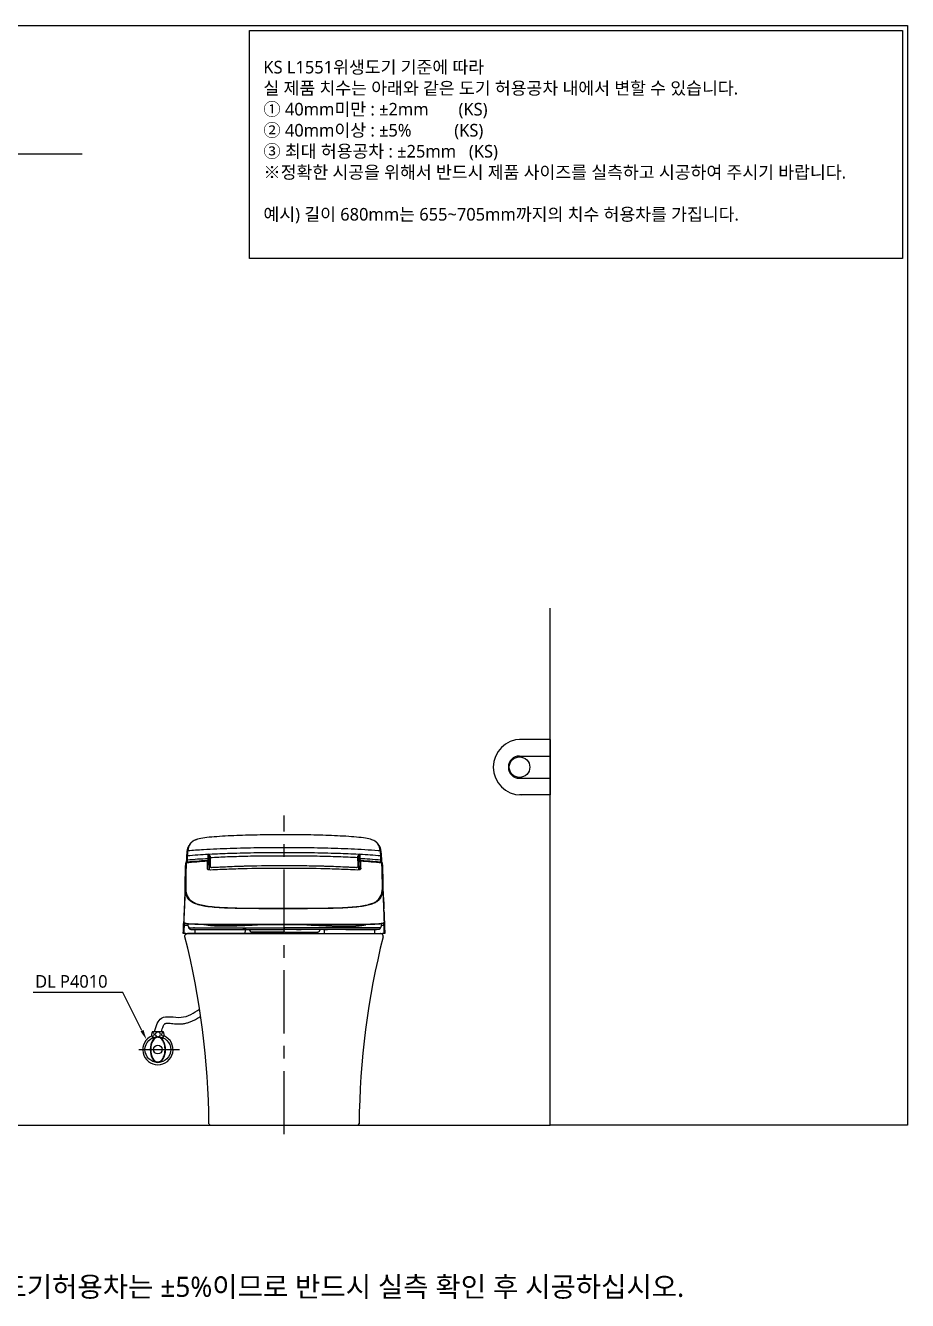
# Model space of a CAD drawing. Extents: x 2340 to 8415, y -46 to 2482.
# Drawn here: x 6667 to 8415, y -46 to 2482 of the extents above; entities that cross this region are included whole.
import ezdxf
from ezdxf.lldxf.tags import DXFTag

# ---------------------------------------------------------------- set-up
doc = ezdxf.new("R2010")
doc.units = 0
doc.header["$LTSCALE"] = 20
doc.header["$MEASUREMENT"] = 0
doc.linetypes.add('CENTER', pattern=[2, 1.25, -0.25, 0.25, -0.25])
doc.layers.get('0').update_dxf_attribs({"linetype": 'CONTINUOUS'})
for name, color, linetype in [('1', 7, 'CONTINUOUS'), ('2', 2, 'CONTINUOUS'), ('3', 3, 'CONTINUOUS'), ('4', 4, 'CONTINUOUS'), ('6', 6, 'CONTINUOUS'), ('66', 7, 'CONTINUOUS')]:
    doc.layers.add(name, color=color, linetype=linetype)
doc.styles.add('GHS', font='romans', dxfattribs={"bigfont": 'ghs'})
doc.styles.add('ROMANS', font='NanumGothic.ttf', dxfattribs={"height": 10.144927})
tags = doc.linetypes.add('DASHED', pattern=[0.75, 0.5, -0.25]).pattern_tags.tags
tags[6:7] = [DXFTag(74, 4), DXFTag(75, 0), DXFTag(340, '0'), DXFTag(46, 1.0), DXFTag(50, 0.0), DXFTag(44, 0.0), DXFTag(45, 0.0)]
tags[4:5] = [DXFTag(74, 4), DXFTag(75, 0), DXFTag(340, '0'), DXFTag(46, 1.0), DXFTag(50, 0.0), DXFTag(44, 0.0), DXFTag(45, 0.0)]

msp = doc.modelspace()

# ---------------------------------------------------------------- linework, layer by layer
at = {"color": 1, "linetype": 'CENTER', "ltscale": 5}
msp.add_line((7179.4, 283.5), (7179.4, 915.7), dxfattribs=at)
at = {"color": 7}
msp.add_line((7033.7, 301.2), (7325.1, 301.2), dxfattribs=at)
for centre, radius, start, end in [((5434.8, 287.9), 1595.9, 0.584, 14.0382), ((8923.9, 287.9), 1595.9, 165.9618, 179.416), ((7033.7, 304.2), 3, 180.584, 270), ((7325.1, 304.2), 3, 270, 359.416)]:
    msp.add_arc(centre, radius, start, end, dxfattribs=at)
msp.add_open_spline([(6983.1, 675), (6983, 675.4), (6982.9, 676.1), (6983, 677.2), (6983.4, 678.3), (6984, 679.3), (6984.9, 680.2), (6985.9, 680.8), (6986.9, 681.1), (6987.6, 681.2), (6988, 681.2)], degree=3, knots=[0, 0, 0, 0, 0.114974, 0.238051, 0.367333, 0.500001, 0.632668, 0.76195, 0.885027, 1, 1, 1, 1], dxfattribs=at)
at = {"color": 4}
msp.add_spline([(6923, 487.2), (6936.5, 513.7), (6975.3, 515.3), (7012, 531.7)], degree=3, dxfattribs=at)
msp.add_open_spline([(6936.6, 487.2), (6936.8, 488.1), (6937.1, 488.9), (6937.9, 491.6), (6938.5, 493.4), (6939.7, 496.6), (6940.3, 498), (6941.3, 500), (6941.8, 500.7), (6942.5, 501.8), (6942.8, 502.1), (6943.2, 502.5), (6943.3, 502.6), (6943.4, 502.7), (6943.4, 502.7), (6943.5, 502.7), (6943.5, 502.7), (6943.5, 502.8), (6943.5, 502.8), (6943.7, 502.8), (6943.8, 502.9), (6944.1, 503), (6944.5, 503.1), (6945.4, 503.3), (6946, 503.4), (6947.4, 503.5), (6948.2, 503.5), (6950.4, 503.5), (6952, 503.5), (6955.4, 503.2), (6957.2, 503.1), (6961.1, 502.7), (6963.2, 502.5), (6967.4, 502.2), (6969.7, 502.1), (6973.1, 502.2), (6974.2, 502.2), (6976, 502.3), (6976.7, 502.3), (6977.9, 502.5), (6978.6, 502.5), (6980.5, 502.8), (6981.7, 503), (6985.4, 503.7), (6987.7, 504.3), (6992.3, 505.8), (6994.5, 506.6), (7000, 509), (7003.1, 510.7), (7009, 514.1), (7011.6, 515.8), (7014.2, 517.5)], degree=3, knots=[3.329182, 3.329182, 3.329182, 3.329182, 5.759459, 5.759459, 11.498738, 11.498738, 17.238018, 17.238018, 21.455802, 21.455802, 25.673586, 25.673586, 27.997746, 27.997746, 29.325884, 29.325884, 30.372022, 30.372022, 31.418161, 31.418161, 33.510437, 33.510437, 37.034469, 37.034469, 40.5585, 40.5585, 44.082531, 44.082531, 49.404876, 49.404876, 54.727222, 54.727222, 60.049567, 60.049567, 65.371913, 65.371913, 67.916925, 67.916925, 69.3444, 69.3444, 70.771874, 70.771874, 73.626824, 73.626824, 79.336723, 79.336723, 85.046622, 85.046622, 94.268128, 94.268128, 102.859646, 102.859646, 102.859646, 102.859646], dxfattribs=at)
at = {"layer": '1', "color": 0, "linetype": 'Continuous'}
for p, q in [((7179.3, 857), (7179.3, 857)), ((7028.8, 818.4), (7029, 829.7)), ((7028.9, 825), (7028.9, 823.7)), ((7030.1, 816.9), (7030.2, 807.8)), ((7330, 815.9), (7329.2, 815.9)), ((7329.2, 815.9), (7329.2, 807.9)), ((7329.8, 829.7), (7330, 815.9)), ((7002.7, 688), (7002.7, 683.4)), ((7102.5, 683.3), (7102.8, 686.4)), ((7102.8, 686.4), (7102.8, 688)), ((7258.8, 688), (7258.8, 686.4)), ((7258.8, 686.4), (7259.1, 683.3)), ((7359, 683.4), (7359, 688)), ((6984.7, 681.2), (7179.4, 681.2))]:
    msp.add_line(p, q, dxfattribs=at)
for centre, start, end in [((7004.7, 683.4), 180, 270), ((7100.6, 683.4), 270, 355), ((7261.1, 683.4), 185, 270), ((7357, 683.4), 270, 0)]:
    msp.add_arc(centre, 2, start, end, dxfattribs=at)
for centre, major_axis, ratio, start_param, end_param in [((6987.7, 835.1), (0.996, -0.085), 0.906954, 1.720585, 3.218825), ((7371, 835.1), (-0.996, -0.085), 0.906975, 3.064339, 4.563118), ((6985.6, 820.1), (0.999, -0.034), 0.896158, 1.691812, 3.142718), ((6987.5, 826.9), (1, -0.014), 0.008726, 1.570915, 3.170336), ((7027.9, 825), (-1, 0.017), 1, 3.141588, 4.82324), ((7028.6, 816.9), (1.5, 0.01), 0.99982, 6.280811, 7.85742), ((7029, 829.7), (3, -0.04), 0.008726, 4.712497, 6.283185), ((7329.8, 829.7), (-3, -0.04), 0.008726, 0, 1.570688), ((7330.9, 825), (-1, -0.017), 1, 4.59077, 6.283184), ((7330.9, 823.7), (1, 0.017), 0.905811, 1.496053, 3.141593), ((7371.3, 826.9), (-1, -0.014), 0.008726, 3.112853, 4.71227), ((7373.1, 820.1), (0.999, 0.034), 0.896158, 6.28206, 7.732966), ((6981.3, 697.1), (0.999, -0.039), 0.063377, 1.573245, 3.142595), ((7377.4, 697.1), (-0.999, -0.039), 0.063377, 3.140591, 4.70994)]:
    msp.add_ellipse(centre, major_axis=major_axis, ratio=ratio, start_param=start_param, end_param=end_param, dxfattribs=at)
for points, knots in [([(7008, 868.3), (7004.3, 867.2), (7001.4, 865.9), (6996.7, 862.9), (6994.9, 861.1), (6990.7, 855.4), (6989.4, 850.8), (6988.7, 845.2)], [0, 0, 0, 0, 0.25, 0.25, 0.5, 0.5, 1, 1, 1, 1]), ([(7006.9, 867.9), (7006.5, 867.8), (7004.9, 867.3), (7002.6, 866.4), (6999.9, 865.1), (6997.5, 863.6), (6995.4, 861.9), (6993.5, 859.9), (6992.2, 858.3), (6991.7, 857.2), (6991.6, 857)], [0, 0, 0, 0, 0.050617, 0.186187, 0.326082, 0.469861, 0.618907, 0.779893, 0.947737, 1, 1, 1, 1]), ([(7350.7, 868.2), (7346.8, 869.4), (7342.2, 870.3), (7331.2, 871.8), (7324.7, 872.4), (7311.2, 873.5), (7303.9, 874), (7288.9, 874.8), (7281.3, 875.2), (7265.8, 875.8), (7258, 876.1), (7242.4, 876.5), (7234.5, 876.7), (7211, 877.1), (7195.3, 877.2), (7163.9, 877.2), (7148.1, 877.1), (7116.6, 876.5), (7101, 876.1), (7077.9, 875.2), (7070.3, 874.9), (7055.3, 874), (7047.9, 873.5), (7034.2, 872.4), (7027.7, 871.9), (7016.7, 870.3), (7012, 869.4), (7008, 868.3)], [0, 0, 0, 0, 0.0625, 0.0625, 0.125, 0.125, 0.1875, 0.1875, 0.25, 0.25, 0.3125, 0.3125, 0.375, 0.375, 0.5, 0.5, 0.625, 0.625, 0.75, 0.75, 0.8125, 0.8125, 0.875, 0.875, 0.9375, 0.9375, 1, 1, 1, 1]), ([(7370.1, 845.2), (7369.3, 850.7), (7368, 855.4), (7363.9, 861.2), (7362.1, 862.9), (7359.6, 864.5), (7359.4, 864.5), (7359.3, 864.6)], [0, 0, 0, 0, 0.653192, 0.653192, 0.979788, 0.979788, 1, 1, 1, 1]), ([(7366.8, 857.5), (7366.6, 857.9), (7365.9, 859), (7364.5, 860.7), (7362.4, 862.6), (7360.9, 863.9), (7359.9, 864.4), (7359.8, 864.4)], [0, 0, 0, 0, 0.134632, 0.423435, 0.69843, 0.989, 1, 1, 1, 1]), ([(6986.5, 827), (6986.5, 828.7), (6986.5, 830.4), (6986.6, 833.2), (6986.7, 834.4), (6986.7, 835.1)], [0, 0, 0, 0, 0.5, 0.5, 1, 1, 1, 1]), ([(6986.7, 835.1), (6986.9, 836.7), (6987, 838.3), (6987.4, 841.4), (6987.5, 842.9), (6987.7, 844.3)], [0, 0, 0, 0, 0.500212, 0.500212, 1, 1, 1, 1]), ([(6987.7, 836), (6987.6, 835.2), (6987.6, 833.9), (6987.5, 830.7), (6987.5, 828.9), (6987.5, 827)], [0, 0, 0, 0, 0.5, 0.5, 1, 1, 1, 1]), ([(6988.7, 845.2), (6988.7, 845.2), (6988.7, 845.2), (6988.5, 843.8), (6988.3, 842.3), (6988, 839.2), (6987.8, 837.6), (6987.7, 836)], [0, 0, 0, 0, 0.000003, 0.000003, 0.500044, 0.500044, 1, 1, 1, 1]), ([(7370.1, 845.2), (7368.6, 845.3), (7367.2, 845.5), (7356.9, 846.2), (7348, 846.8), (7321.4, 848.4), (7303.7, 849.2), (7268.2, 850.4), (7250.4, 850.9), (7214.9, 851.4), (7197.1, 851.5), (7161.6, 851.5), (7143.9, 851.4), (7108.3, 850.9), (7090.6, 850.4), (7055.1, 849.2), (7037.3, 848.4), (7009.3, 846.8), (6999, 846.1), (6988.7, 845.2)], [0, 0, 0, 0, 0.011429, 0.011429, 0.081225, 0.081225, 0.220815, 0.220815, 0.360405, 0.360405, 0.499996, 0.499996, 0.639586, 0.639586, 0.779177, 0.779177, 0.918767, 0.918767, 1, 1, 1, 1]), ([(7029, 829.7), (7029, 831.6), (7029.1, 833.5), (7029.2, 836.6), (7029.2, 837.9), (7029.3, 838.7)], [0, 0, 0, 0, 0.5, 0.5, 1, 1, 1, 1]), ([(7029.3, 838.7), (7030.2, 838.2), (7031.1, 837.6), (7032.5, 836.4), (7033, 835.7), (7033, 835)], [0, 0, 0, 0, 0.5, 0.5, 1, 1, 1, 1]), ([(7032, 834.1), (7032, 835), (7031.6, 835.9), (7030.6, 837.4), (7029.9, 838.2), (7029.3, 838.7)], [0, 0, 0, 0, 0.5, 0.5, 1, 1, 1, 1]), ([(7032.1, 838.9), (7045.6, 839.6), (7059.1, 840.2), (7090.4, 841.2), (7108.2, 841.6), (7143.8, 842.2), (7161.6, 842.3), (7197.2, 842.3), (7215, 842.2), (7250.5, 841.6), (7268.3, 841.2), (7299.6, 840.2), (7313.1, 839.6), (7326.7, 838.9)], [0, 0, 0, 0, 0.137733, 0.137733, 0.318866, 0.318866, 0.5, 0.5, 0.681133, 0.681133, 0.862266, 0.862266, 1, 1, 1, 1]), ([(7325.8, 831.5), (7319.4, 831.9), (7306.3, 832.6), (7286.4, 833.3), (7266, 834), (7245, 834.5), (7223.6, 834.8), (7201.8, 835), (7174.1, 835.1), (7141.2, 835), (7103.8, 834.3), (7067.8, 833.3), (7044.4, 832.1), (7032.9, 831.5)], [0, 0, 0, 0, 0.066191, 0.133976, 0.203874, 0.275483, 0.348428, 0.423009, 0.499413, 0.631812, 0.760009, 0.882497, 1, 1, 1, 1]), ([(7033, 835), (7033, 834.7), (7033, 834.4), (7033, 833.7), (7033, 833.3), (7033, 832.4), (7033, 832), (7032.9, 831.5)], [0, 0, 0, 0, 0.251915, 0.251915, 0.625957, 0.625957, 1, 1, 1, 1]), ([(7325.8, 835), (7325.8, 835.7), (7326.3, 836.4), (7327.7, 837.6), (7328.6, 838.2), (7329.5, 838.7)], [0, 0, 0, 0, 0.5, 0.5, 1, 1, 1, 1]), ([(7325.8, 831.5), (7325.8, 831.8), (7325.8, 832.1), (7325.8, 833.3), (7325.8, 834.1), (7325.8, 835)], [0, 0, 0, 0, 0.251899, 0.251899, 1, 1, 1, 1]), ([(7329.5, 838.7), (7328.8, 838.1), (7328.2, 837.4), (7327.1, 835.9), (7326.7, 835), (7326.7, 834.1)], [0, 0, 0, 0, 0.5, 0.5, 1, 1, 1, 1]), ([(7329.5, 838.7), (7329.5, 837.9), (7329.6, 836.6), (7329.7, 833.5), (7329.7, 831.6), (7329.8, 829.7)], [0, 0, 0, 0, 0.5, 0.5, 1, 1, 1, 1]), ([(7371.1, 836), (7371, 837.6), (7370.8, 839.2), (7370.5, 842.3), (7370.3, 843.8), (7370.1, 845.2), (7370.1, 845.2), (7370.1, 845.2)], [0, 0, 0, 0, 0.499957, 0.499957, 0.999997, 0.999997, 1, 1, 1, 1]), ([(7371, 844.3), (7371.2, 842.9), (7371.4, 841.4), (7371.7, 838.3), (7371.9, 836.7), (7372, 835.1)], [0, 0, 0, 0, 0.499788, 0.499788, 1, 1, 1, 1]), ([(7371.3, 826.9), (7371.3, 828.8), (7371.3, 830.7), (7371.2, 833.9), (7371.2, 835.2), (7371.1, 836)], [0, 0, 0, 0, 0.5, 0.5, 1, 1, 1, 1]), ([(7372, 835.1), (7372.1, 834.4), (7372.1, 833.2), (7372.2, 830.4), (7372.3, 828.7), (7372.3, 826.9)], [0, 0, 0, 0, 0.5, 0.5, 1, 1, 1, 1]), ([(6986.3, 756.1), (6984.9, 759.8), (6984.1, 763.9), (6983.6, 772), (6983.6, 775.7), (6983.7, 783.5), (6983.7, 787.7), (6984, 800.7), (6984.3, 810.2), (6984.6, 820.2)], [0, 0, 0, 0, 0.255854, 0.255854, 0.44189, 0.44189, 0.627927, 0.627927, 1, 1, 1, 1]), ([(6985.5, 821), (6985.2, 811.1), (6984.9, 801.7), (6984.6, 788.6), (6984.5, 784.5), (6984.5, 776.6), (6984.4, 773), (6985, 762.7), (6986.5, 757.1), (6991.9, 748.7), (6995.3, 745.7), (6999.7, 743.4)], [0, 0, 0, 0, 0.261212, 0.261212, 0.391818, 0.391818, 0.522425, 0.522425, 0.783637, 0.783637, 1, 1, 1, 1]), ([(6985.5, 822.6), (6985.4, 822.5), (6985.2, 822.5), (6985, 822.3), (6984.8, 822.2), (6984.8, 822), (6984.7, 821.9), (6984.7, 821.8), (6984.7, 821.7), (6984.7, 821.7), (6984.7, 821.6), (6984.7, 821.6), (6984.7, 821.6), (6984.7, 821.5), (6984.7, 821.5)], [0, 0, 0, 0, 0.10738, 0.207075, 0.291167, 0.361566, 0.417774, 0.456068, 0.4766, 0.494945, 0.521947, 0.577356, 0.756923, 1, 1, 1, 1]), ([(7027.8, 826), (7022.4, 825.7), (7008.6, 824.7), (6994.5, 823.5), (6985.8, 822.7), (6985.5, 822.6)], [0, 0, 0, 0, 0.385248, 0.978914, 1, 1, 1, 1]), ([(7034, 807.3), (7032.2, 807.2), (7030.5, 807.4), (7028.1, 808.3), (7027.5, 809), (7027.5, 809.7)], [0, 0, 0, 0, 0.5, 0.5, 1, 1, 1, 1]), ([(7032.7, 814), (7032.7, 813.9), (7032.7, 813.8), (7032.9, 813.5), (7033.4, 813.2), (7034.1, 813), (7034.8, 812.8), (7035.4, 812.7), (7035.9, 812.6), (7036.2, 812.6), (7036.4, 812.6)], [0, 0, 0, 0, 0.092648, 0.192303, 0.3025, 0.586789, 0.698617, 0.817948, 0.923745, 1, 1, 1, 1]), ([(7324.8, 807.3), (7312.7, 807.9), (7300.6, 808.4), (7276.4, 809.2), (7264.3, 809.6), (7227.9, 810.3), (7203.6, 810.5), (7155.1, 810.5), (7130.9, 810.3), (7094.5, 809.6), (7082.4, 809.2), (7058.2, 808.4), (7046.1, 807.9), (7034, 807.3)], [0, 0, 0, 0, 0.125, 0.125, 0.25, 0.25, 0.5, 0.5, 0.75, 0.75, 0.875, 0.875, 1, 1, 1, 1]), ([(7036.4, 812.6), (7039.2, 812.7), (7045.2, 813), (7057.1, 813.6), (7072.1, 814.3), (7087, 814.9), (7098.9, 815.2), (7128.7, 816), (7167.8, 816.4), (7215.5, 816.1), (7242.3, 815.7), (7259.8, 815.2), (7271.7, 814.9), (7286.6, 814.3), (7301.7, 813.6), (7313.6, 813), (7319.5, 812.7), (7322.4, 812.6)], [0, 0, 0, 0, 0.029831, 0.062543, 0.125097, 0.187627, 0.218876, 0.250123, 0.499987, 0.628375, 0.749862, 0.781072, 0.812356, 0.874894, 0.937459, 0.970167, 1, 1, 1, 1]), ([(7322.4, 812.6), (7322.5, 812.6), (7322.9, 812.6), (7323.4, 812.7), (7323.9, 812.8), (7324.7, 813), (7325.4, 813.2), (7326, 813.6), (7326, 813.9), (7326, 814)], [0, 0, 0, 0, 0.075645, 0.181402, 0.299122, 0.412119, 0.695985, 0.857094, 1, 1, 1, 1]), ([(7331.2, 809.7), (7331.2, 809), (7330.6, 808.3), (7328.3, 807.4), (7326.6, 807.2), (7324.8, 807.3)], [0, 0, 0, 0, 0.5, 0.5, 1, 1, 1, 1]), ([(7371.3, 826.9), (7363.9, 827.5), (7356.5, 828.1), (7342.6, 829), (7336.2, 829.4), (7329.8, 829.7)], [0, 0, 0, 0, 0.535674, 0.535674, 1, 1, 1, 1]), ([(7373.2, 822.6), (7367.3, 823.2), (7353.4, 824.4), (7339.4, 825.5), (7331.2, 826), (7331, 826)], [0, 0, 0, 0, 0.422631, 0.982017, 1, 1, 1, 1]), ([(7372.3, 826.9), (7372.3, 826.3), (7372.3, 825.6), (7372.3, 824.2), (7372.3, 823.4), (7372.4, 822.7)], [0, 0, 0, 0, 0.46814, 0.46814, 1, 1, 1, 1]), ([(7374.1, 821.5), (7374.1, 821.5), (7374.1, 821.6), (7374.1, 821.6), (7374.1, 821.6), (7374.1, 821.7), (7374.1, 821.7), (7374.1, 821.8), (7374, 822), (7373.8, 822.3), (7373.6, 822.5), (7373.4, 822.5), (7373.3, 822.6)], [0, 0, 0, 0, 0.217421, 0.441288, 0.500545, 0.534316, 0.555505, 0.579757, 0.643617, 0.773985, 0.887358, 1, 1, 1, 1]), ([(6983.7, 785.3), (6983.7, 783.3), (6983.6, 779.6), (6983.4, 773.9), (6983.3, 768.8), (6983.1, 762.9), (6982.8, 755.9), (6982.5, 747.9), (6982.2, 739.8), (6981.8, 730.8), (6981.3, 720.8), (6981, 712.1), (6980.7, 707), (6980.7, 705.5)], [0, 0, 0, 0, 0.119074, 0.200684, 0.275859, 0.345698, 0.44284, 0.5341, 0.622518, 0.710308, 0.82851, 0.948889, 1, 1, 1, 1]), ([(6983.8, 794.5), (6983.6, 789.5), (6983.5, 784.6), (6983.2, 774.9), (6983, 770.2), (6982.7, 761.3), (6982.5, 757.1), (6982.3, 749.5), (6982.1, 746.1), (6982, 743.1)], [0, 0, 0, 0, 0.25, 0.25, 0.5, 0.5, 0.75, 0.75, 1, 1, 1, 1]), ([(6984.2, 807.9), (6984.2, 807.9), (6984.2, 807.9), (6984.2, 807.8), (6984.2, 807.8), (6984.2, 807.7), (6984.2, 807.6), (6984.2, 807.4), (6984.2, 807.3), (6984.2, 807.1), (6984.2, 806.9), (6984.2, 806.7), (6984.2, 806.6), (6984.2, 806.4), (6984.2, 806.3), (6984.2, 806.2), (6984.2, 806.1), (6984.1, 806), (6984.1, 806), (6984.1, 805.9), (6984.1, 805.9), (6984.1, 805.9)], [0, 0, 0, 0, 0.107366, 0.107366, 0.214731, 0.214731, 0.322124, 0.322124, 0.429574, 0.429574, 0.537075, 0.537075, 0.6446, 0.6446, 0.752109, 0.752109, 0.85957, 0.85957, 0.966973, 0.966973, 1, 1, 1, 1]), ([(7359.3, 743.5), (7361.7, 744.8), (7363.8, 746.2), (7369.2, 751.4), (7371.6, 755.9), (7373.6, 763.9), (7374, 766.8), (7374.3, 773.1), (7374.3, 776.6), (7374.2, 787.4), (7374, 795.5), (7373.8, 804)], [0, 0, 0, 0, 0.137218, 0.137218, 0.424812, 0.424812, 0.568609, 0.568609, 0.712406, 0.712406, 1, 1, 1, 1]), ([(7374.7, 803), (7374.9, 794.4), (7375.1, 786.3), (7375.1, 775.5), (7375.2, 772.1), (7374.8, 765.7), (7374.4, 762.8), (7373.4, 758.9), (7373, 757.6), (7372.5, 756.4)], [0, 0, 0, 0, 0.444863, 0.444863, 0.667294, 0.667294, 0.889726, 0.889726, 1, 1, 1, 1]), ([(7374.7, 803), (7374.7, 803.1), (7374.7, 803.2), (7374.6, 803.5), (7374.5, 803.6), (7374.3, 803.8), (7374.2, 803.9), (7374, 804), (7373.9, 804), (7373.8, 804)], [0, 0, 0, 0, 0.266094, 0.266094, 0.532998, 0.532998, 0.785782, 0.785782, 1, 1, 1, 1]), ([(7376.1, 763.1), (7376, 765.3), (7375.9, 767.5), (7375.5, 780.8), (7375.1, 791.9), (7374.7, 803)], [0, 0, 0, 0, 0.16372, 0.16372, 1, 1, 1, 1]), ([(6982, 743.1), (6981.9, 739.7), (6981.8, 736.5), (6981.6, 730.3), (6981.4, 727.3), (6981.1, 719.4), (6981, 715.5), (6980.8, 709.8), (6980.7, 707.8), (6980.7, 705.1), (6980.6, 704.3), (6981, 703.7)], [0, 0, 0, 0, 0.125455, 0.125455, 0.250911, 0.250911, 0.501822, 0.501822, 0.752733, 0.752733, 1, 1, 1, 1]), ([(7179.4, 730.5), (7168, 730.5), (7156.9, 730.5), (7140.5, 730.6), (7135.1, 730.6), (7124.4, 730.7), (7119.1, 730.7), (7103.9, 730.9), (7094.4, 731), (7081.2, 731.3), (7077, 731.4), (7069, 731.7), (7065.2, 731.8), (7054.1, 732.3), (7047.3, 732.7), (7035, 733.8), (7029.5, 734.4), (7022.2, 735.6), (7020, 736), (7015.8, 736.8), (7013.9, 737.3), (7008.3, 738.8), (7004.9, 739.8), (6996, 743.5), (6991.6, 746.9), (6987.8, 753), (6987, 754.5), (6986.3, 756.1)], [0, 0, 0, 0, 0.09412, 0.09412, 0.14118, 0.14118, 0.18824, 0.18824, 0.282361, 0.282361, 0.329421, 0.329421, 0.376481, 0.376481, 0.470601, 0.470601, 0.564721, 0.564721, 0.611781, 0.611781, 0.658841, 0.658841, 0.752962, 0.752962, 0.941202, 0.941202, 1, 1, 1, 1]), ([(6999.7, 743.4), (7000.7, 742.9), (7001.6, 742.4), (7005.6, 740.8), (7009, 739.7), (7014.6, 738.3), (7016.5, 737.8), (7020.6, 736.9), (7022.9, 736.5), (7030.1, 735.4), (7035.6, 734.8), (7047.8, 733.7), (7054.6, 733.3), (7065.6, 732.7), (7069.4, 732.6), (7077.4, 732.3), (7081.5, 732.2), (7094.7, 731.9), (7104.2, 731.8), (7119.3, 731.6), (7124.5, 731.6), (7135.2, 731.5), (7140.6, 731.5), (7156.9, 731.4), (7168, 731.4), (7179.4, 731.4)], [0, 0, 0, 0, 0.041157, 0.041157, 0.161013, 0.161013, 0.22094, 0.22094, 0.280868, 0.280868, 0.400723, 0.400723, 0.520579, 0.520579, 0.580506, 0.580506, 0.640434, 0.640434, 0.760289, 0.760289, 0.820217, 0.820217, 0.880145, 0.880145, 1, 1, 1, 1]), ([(7372.5, 756.4), (7371.1, 752.7), (7369, 749.5), (7364.4, 745.2), (7362.2, 743.7), (7357.2, 741.1), (7354.3, 740), (7348, 738.1), (7344.6, 737.2), (7336.8, 735.6), (7332.3, 734.9), (7322.3, 733.7), (7316.7, 733.2), (7304.4, 732.3), (7297.8, 732), (7287.1, 731.6), (7283.4, 731.5), (7275.7, 731.2), (7271.6, 731.2), (7258.9, 730.9), (7249.9, 730.8), (7235.5, 730.7), (7230.6, 730.7), (7220.6, 730.6), (7215.6, 730.6), (7200.3, 730.5), (7189.9, 730.5), (7179.4, 730.5)], [0, 0, 0, 0, 0.130755, 0.130755, 0.217679, 0.217679, 0.304604, 0.304604, 0.391528, 0.391528, 0.478453, 0.478453, 0.565377, 0.565377, 0.652302, 0.652302, 0.695764, 0.695764, 0.739226, 0.739226, 0.826151, 0.826151, 0.869613, 0.869613, 0.913075, 0.913075, 1, 1, 1, 1]), ([(7179.4, 731.4), (7189.9, 731.4), (7200.2, 731.4), (7215.5, 731.5), (7220.5, 731.5), (7230.5, 731.5), (7235.4, 731.6), (7249.7, 731.7), (7258.6, 731.8), (7271.3, 732.1), (7275.4, 732.2), (7283.1, 732.4), (7286.7, 732.5), (7297.4, 732.9), (7304, 733.2), (7316.2, 734.1), (7321.8, 734.6), (7331.7, 735.8), (7336.2, 736.5), (7343.9, 738.1), (7347.3, 739), (7353.6, 741), (7356.5, 742.1), (7359.1, 743.4), (7359.2, 743.5), (7359.3, 743.5)], [0, 0, 0, 0, 0.110549, 0.110549, 0.165824, 0.165824, 0.221098, 0.221098, 0.331647, 0.331647, 0.386922, 0.386922, 0.442197, 0.442197, 0.552746, 0.552746, 0.663295, 0.663295, 0.773844, 0.773844, 0.884393, 0.884393, 0.994942, 0.994942, 1, 1, 1, 1]), ([(7377.7, 717.2), (7377.6, 721.2), (7377.2, 730.3), (7376.8, 741.2), (7376.6, 748.2), (7376.5, 750.2)], [0, 0, 0, 0, 0.360507, 0.814913, 1, 1, 1, 1]), ([(7378, 704.1), (7378.2, 704.7), (7378.1, 705.4), (7378, 708), (7378, 709.8), (7377.8, 713.8), (7377.8, 715.3), (7377.7, 717.1)], [0, 0, 0, 0, 0.380789, 0.380789, 0.794286, 0.794286, 1, 1, 1, 1]), ([(7378.1, 706), (7378.1, 706), (7378.1, 706.1), (7378.1, 706.3), (7378.1, 707.1), (7378, 708.5), (7378, 709.8), (7377.9, 710.9), (7377.9, 711.1)], [0, 0, 0, 0, 0.058926, 0.262536, 0.473047, 0.694335, 0.93103, 1, 1, 1, 1]), ([(6979.7, 681.2), (6979.7, 681.9), (6979.8, 682.5), (6979.9, 685.8), (6980, 688.5), (6980.2, 693.2), (6980.3, 695.2), (6980.3, 697.2)], [0, 0, 0, 0, 0.124882, 0.124882, 0.624411, 0.624411, 1, 1, 1, 1]), ([(6980.3, 697.2), (6980.4, 699.4), (6980.5, 701.6), (6980.6, 704.2), (6980.6, 704.9), (6980.7, 705.5)], [0, 0, 0, 0, 0.710358, 0.710358, 1, 1, 1, 1]), ([(6981.3, 697.2), (6981.2, 693.5), (6981, 689.8), (6980.8, 684.4), (6980.8, 682.8), (6980.7, 681.2)], [0, 0, 0, 0, 0.697255, 0.697255, 1, 1, 1, 1]), ([(6981, 703.7), (6981.1, 703.1), (6981.2, 702.7), (6981.9, 702.2), (6982.6, 701.6), (6983.2, 701.4), (6983.7, 701.4)], [0, 0, 0, 0, 0.005811, 0.414191, 0.824616, 1, 1, 1, 1]), ([(6981, 703.7), (6981, 703.7), (6981, 703.7), (6981.7, 702.5), (6983.8, 701.9), (6990.7, 701), (6995.5, 700.7), (7004.8, 700.4), (7008.2, 700.3), (7015.7, 700.1), (7020, 700.1), (7029.9, 699.9), (7035.6, 699.9), (7048.1, 699.8), (7054.9, 699.8), (7069.7, 699.7), (7077.5, 699.7), (7095.1, 699.7), (7104.6, 699.7), (7124.6, 699.7), (7135.4, 699.7), (7157.1, 699.7), (7168.1, 699.7), (7179.4, 699.7)], [0, 0, 0, 0, 0.001209, 0.001209, 0.167674, 0.167674, 0.334139, 0.334139, 0.417372, 0.417372, 0.500604, 0.500604, 0.583837, 0.583837, 0.66707, 0.66707, 0.750302, 0.750302, 0.833535, 0.833535, 0.916767, 0.916767, 1, 1, 1, 1]), ([(7179.4, 698.6), (7168.1, 698.6), (7157.1, 698.6), (7135.4, 698.6), (7124.7, 698.6), (7104.7, 698.6), (7095.3, 698.6), (7077.7, 698.6), (7070, 698.7), (7055.3, 698.7), (7048.5, 698.7), (7036.1, 698.8), (7030.5, 698.9), (7020.6, 699), (7016.3, 699.1), (7008.9, 699.2), (7005.5, 699.3), (6996.2, 699.7), (6991.5, 700), (6986.2, 700.7), (6984.8, 701), (6983.7, 701.4)], [0, 0, 0, 0, 0.090047, 0.090047, 0.180093, 0.180093, 0.27014, 0.27014, 0.360186, 0.360186, 0.450233, 0.450233, 0.54028, 0.54028, 0.630326, 0.630326, 0.720373, 0.720373, 0.900466, 0.900466, 1, 1, 1, 1]), ([(6989.6, 695.8), (6989.5, 696.1), (6989.4, 696.5), (6989.2, 697.8), (6989.1, 698.9), (6989.1, 700.2)], [0, 0, 0, 0, 0.317262, 0.317262, 1, 1, 1, 1]), ([(6989.6, 695.8), (6989.7, 695.3), (6989.9, 694.8), (6990.3, 694), (6991, 693.3), (6991.5, 693), (6992.1, 692.8)], [0, 0, 0, 0, 0.065069, 0.451995, 0.824419, 1, 1, 1, 1]), ([(6991.6, 691.4), (6991.9, 690.9), (6992.2, 690.5), (6992.7, 690.2), (6993.6, 689.7), (6993.6, 689.7)], [0, 0, 0, 0, 0.170114, 0.906849, 1, 1, 1, 1]), ([(6992.1, 692.8), (6992.9, 692.4), (6994.1, 692.5), (6998.5, 692.5), (7002.9, 692.5), (7011.3, 692.5), (7014.5, 692.5), (7021.7, 692.5), (7025.8, 692.5), (7035.2, 692.5), (7040.4, 692.5), (7052.2, 692.5), (7058.8, 692.5), (7073, 692.5), (7080.6, 692.5), (7093.2, 692.5), (7097.5, 692.5), (7106.7, 692.5), (7111.6, 692.5), (7126.4, 692.5), (7136.8, 692.5), (7153.1, 692.5), (7158.6, 692.5), (7169.7, 692.5), (7175.3, 692.5), (7180.9, 692.5)], [0, 0, 0, 0, 0.090537, 0.090537, 0.27243, 0.27243, 0.363376, 0.363376, 0.454322, 0.454322, 0.545269, 0.545269, 0.636215, 0.636215, 0.727161, 0.727161, 0.772634, 0.772634, 0.818107, 0.818107, 0.909054, 0.909054, 0.954527, 0.954527, 1, 1, 1, 1]), ([(6993.6, 689.7), (6994.1, 689.5), (6994.7, 689.5), (6996.6, 689.5), (6998, 689.5), (7003.4, 689.5), (7008.2, 689.5), (7020.1, 689.5), (7027.5, 689.5), (7046.6, 689.5), (7058.5, 689.5), (7079.2, 689.5), (7086.6, 689.5), (7102.9, 689.5), (7111.7, 689.5), (7130.4, 689.5), (7140.3, 689.5), (7160.3, 689.5), (7170.5, 689.5), (7180.8, 689.5)], [0, 0, 0, 0, 0.048511, 0.048511, 0.13501, 0.13501, 0.308008, 0.308008, 0.481006, 0.481006, 0.654004, 0.654004, 0.740503, 0.740503, 0.827002, 0.827002, 0.913501, 0.913501, 1, 1, 1, 1]), ([(7002, 689.4), (7002, 689.4), (7002, 689.4), (7002, 689.3), (7002.1, 689.2), (7002.3, 689.1), (7002.5, 688.8), (7002.7, 688.5), (7002.7, 688.2), (7002.7, 688)], [0, 0, 0, 0, 0.03972, 0.228342, 0.39677, 0.551956, 0.701391, 0.850458, 1, 1, 1, 1]), ([(7138.9, 698.7), (7137.5, 698.7), (7130.9, 698.3), (7119.4, 697.7), (7105.1, 697), (7087.4, 696.3), (7071.8, 695.7), (7058.1, 695.7), (7048.6, 695.8), (7040, 696.3), (7031.4, 697.1), (7025.1, 698), (7021.5, 698.7), (7020.7, 698.9)], [0, 0, 0, 0, 0.02526, 0.114515, 0.204018, 0.294134, 0.474171, 0.563887, 0.654216, 0.742676, 0.835114, 0.958645, 1, 1, 1, 1]), ([(7048, 689.5), (7048.5, 689.5), (7049.5, 689.5), (7051.5, 689.5), (7053.2, 689.5), (7054.3, 689.5), (7054.5, 689.5)], [0, 0, 0, 0, 0.234117, 0.468599, 0.932798, 1, 1, 1, 1]), ([(7097.6, 689.5), (7098.3, 689.5), (7099.8, 689.5), (7101.6, 689.5), (7103, 689.5), (7104.3, 689.5), (7104.5, 689.5), (7102.8, 689.5), (7100.1, 689.5), (7098.3, 689.5), (7097.9, 689.5)], [0, 0, 0, 0, 0.096185, 0.192893, 0.287974, 0.382541, 0.569548, 0.762744, 0.952644, 1, 1, 1, 1]), ([(7102.8, 688), (7102.8, 688), (7102.8, 688.1), (7102.8, 688.2), (7102.9, 688.4), (7103, 688.7), (7103, 688.9), (7103, 689), (7102.9, 689.1)], [0, 0, 0, 0, 0.025302, 0.052765, 0.119818, 0.323742, 0.638812, 1, 1, 1, 1]), ([(7111.6, 687), (7111.8, 686.6), (7112.3, 685.9), (7113.1, 685.1), (7114, 684.6), (7114.7, 684.5), (7115, 684.5)], [0, 0, 0, 0, 0.239637, 0.485568, 0.738771, 1, 1, 1, 1]), ([(7180.8, 684.4), (7177.4, 684.4), (7174, 684.4), (7167.2, 684.4), (7163.8, 684.4), (7153.9, 684.4), (7147.7, 684.4), (7136.3, 684.4), (7131.3, 684.4), (7124.8, 684.4), (7122.8, 684.4), (7118.9, 684.4), (7117, 684.4), (7115.2, 684.4)], [0, 0, 0, 0, 0.125, 0.125, 0.25, 0.25, 0.5, 0.5, 0.75, 0.75, 0.875, 0.875, 1, 1, 1, 1]), ([(7179.4, 699.7), (7189.9, 699.7), (7200.4, 699.7), (7220.8, 699.7), (7230.6, 699.7), (7249.6, 699.7), (7258.8, 699.7), (7271.3, 699.7), (7275.3, 699.7), (7282.9, 699.7), (7286.6, 699.7), (7297.2, 699.8), (7303.9, 699.8), (7316.3, 699.9), (7321.9, 699.9), (7332.2, 700), (7336.8, 700), (7344.9, 700.2), (7348.4, 700.2), (7358, 700.5), (7363.3, 700.7), (7371.5, 701.4), (7374.4, 701.8), (7377, 702.9), (7377.6, 703.3), (7377.9, 704), (7377.9, 704), (7378, 704.1)], [0, 0, 0, 0, 0.076458, 0.076458, 0.152916, 0.152916, 0.229374, 0.229374, 0.267603, 0.267603, 0.305831, 0.305831, 0.382289, 0.382289, 0.458747, 0.458747, 0.535205, 0.535205, 0.611663, 0.611663, 0.764579, 0.764579, 0.917494, 0.917494, 0.993952, 0.993952, 1, 1, 1, 1]), ([(7375.4, 701.6), (7375.4, 701.5), (7375.3, 701.5), (7373.4, 700.7), (7370.5, 700.3), (7362.4, 699.7), (7357.2, 699.4), (7347.6, 699.2), (7344.1, 699.1), (7336.1, 699), (7331.5, 698.9), (7321.3, 698.8), (7315.7, 698.8), (7303.4, 698.7), (7296.7, 698.7), (7286.1, 698.7), (7282.5, 698.6), (7274.9, 698.6), (7271, 698.6), (7258.5, 698.6), (7249.4, 698.6), (7230.5, 698.6), (7220.6, 698.6), (7200.3, 698.6), (7189.8, 698.6), (7179.4, 698.6)], [0, 0, 0, 0, 0.008186, 0.008186, 0.173488, 0.173488, 0.338791, 0.338791, 0.421442, 0.421442, 0.504093, 0.504093, 0.586744, 0.586744, 0.669395, 0.669395, 0.710721, 0.710721, 0.752047, 0.752047, 0.834698, 0.834698, 0.917349, 0.917349, 1, 1, 1, 1]), ([(7368, 689.7), (7367.5, 689.5), (7366.9, 689.5), (7365.1, 689.5), (7363.6, 689.5), (7358.2, 689.5), (7353.5, 689.5), (7341.5, 689.5), (7334.2, 689.5), (7315, 689.5), (7303.2, 689.5), (7282.5, 689.5), (7275, 689.5), (7258.7, 689.5), (7249.9, 689.5), (7231.2, 689.5), (7221.3, 689.5), (7201.4, 689.5), (7191.2, 689.5), (7180.8, 689.5)], [0, 0, 0, 0, 0.048202, 0.048202, 0.134729, 0.134729, 0.307784, 0.307784, 0.480838, 0.480838, 0.653892, 0.653892, 0.740419, 0.740419, 0.826946, 0.826946, 0.913473, 0.913473, 1, 1, 1, 1]), ([(7180.8, 684.4), (7184.3, 684.4), (7187.7, 684.4), (7194.5, 684.4), (7197.9, 684.4), (7207.7, 684.4), (7213.9, 684.4), (7225.4, 684.4), (7230.4, 684.4), (7236.8, 684.4), (7238.8, 684.4), (7242.7, 684.4), (7244.6, 684.4), (7246.5, 684.4)], [0, 0, 0, 0, 0.125, 0.125, 0.25, 0.25, 0.5, 0.5, 0.75, 0.75, 0.875, 0.875, 1, 1, 1, 1]), ([(7369.7, 692.8), (7368.8, 692.4), (7367.7, 692.5), (7363.3, 692.5), (7358.9, 692.5), (7350.5, 692.5), (7347.3, 692.5), (7340.1, 692.5), (7336, 692.5), (7326.6, 692.5), (7321.4, 692.5), (7309.6, 692.5), (7303, 692.5), (7288.8, 692.5), (7281.2, 692.5), (7268.7, 692.5), (7264.3, 692.5), (7255.1, 692.5), (7250.2, 692.5), (7235.4, 692.5), (7225, 692.5), (7208.7, 692.5), (7203.2, 692.5), (7192.1, 692.5), (7186.5, 692.5), (7180.9, 692.5)], [0, 0, 0, 0, 0.089232, 0.089232, 0.271385, 0.271385, 0.362462, 0.362462, 0.453539, 0.453539, 0.544616, 0.544616, 0.635693, 0.635693, 0.72677, 0.72677, 0.772308, 0.772308, 0.817846, 0.817846, 0.908923, 0.908923, 0.954462, 0.954462, 1, 1, 1, 1]), ([(7204.2, 689.5), (7206.9, 689.5), (7209.5, 689.5), (7212.5, 689.5), (7212.8, 689.5), (7213.2, 689.5)], [0, 0, 0, 0, 0.876202, 0.876202, 1, 1, 1, 1]), ([(7224.2, 698.7), (7230.1, 698.4), (7235.9, 698.1), (7251.1, 697.3), (7260.4, 696.9), (7269.9, 696.5), (7270.9, 696.5), (7273, 696.4), (7274, 696.3), (7277.1, 696.2), (7279, 696.2), (7282, 696.1), (7282.9, 696), (7284.8, 696), (7285.8, 695.9), (7288.6, 695.9), (7290.4, 695.8), (7293, 695.8), (7293.9, 695.7), (7295.7, 695.7), (7296.5, 695.7), (7299.1, 695.7), (7300.8, 695.7), (7305.8, 695.7), (7308.9, 695.8), (7312.7, 695.9), (7313.4, 695.9), (7314.9, 695.9), (7315.6, 696), (7317.8, 696.1), (7319.2, 696.2), (7321.2, 696.3), (7321.9, 696.3), (7323.2, 696.4), (7323.9, 696.5), (7325.1, 696.6), (7325.8, 696.7), (7327, 696.8), (7327.6, 696.9), (7328.8, 697), (7329.4, 697.1), (7330.6, 697.2), (7331.2, 697.3), (7332.9, 697.5), (7334, 697.7), (7335.6, 697.9), (7336.2, 698), (7337.2, 698.2), (7337.7, 698.3), (7338.7, 698.4), (7339.2, 698.5), (7340.2, 698.7), (7340.6, 698.8), (7341.2, 698.9), (7341.3, 698.9), (7341.3, 698.9)], [0, 0, 0, 0, 0.103576, 0.103576, 0.28214, 0.28214, 0.30446, 0.30446, 0.326781, 0.326781, 0.371422, 0.371422, 0.393742, 0.393742, 0.416063, 0.416063, 0.460704, 0.460704, 0.483024, 0.483024, 0.505344, 0.505344, 0.549985, 0.549985, 0.639267, 0.639267, 0.661588, 0.661588, 0.683908, 0.683908, 0.728549, 0.728549, 0.750869, 0.750869, 0.77319, 0.77319, 0.79551, 0.79551, 0.817831, 0.817831, 0.840151, 0.840151, 0.862472, 0.862472, 0.907113, 0.907113, 0.929433, 0.929433, 0.951753, 0.951753, 0.974074, 0.974074, 0.996394, 0.996394, 1, 1, 1, 1]), ([(7246.6, 684.5), (7247, 684.5), (7247.6, 684.6), (7248.6, 685.1), (7249.4, 685.9), (7249.8, 686.6), (7250.1, 687)], [0, 0, 0, 0, 0.261229, 0.514432, 0.760363, 1, 1, 1, 1]), ([(7264.1, 689.5), (7264.1, 689.5), (7264.1, 689.5), (7264.1, 689.5), (7264.1, 689.5), (7264.1, 689.5), (7264.1, 689.5), (7264, 689.5), (7264, 689.5), (7263.9, 689.5), (7263.7, 689.5), (7263.1, 689.5), (7261.7, 689.5), (7259.5, 689.5), (7258.2, 689.5), (7257.8, 689.5), (7257.8, 689.5), (7257.8, 689.5), (7257.8, 689.5), (7257.8, 689.5), (7257.8, 689.5), (7257.8, 689.5), (7257.8, 689.5), (7257.7, 689.5), (7257.7, 689.5), (7257.6, 689.5), (7257.5, 689.5), (7257.3, 689.5), (7257.4, 689.5), (7258, 689.5), (7258.7, 689.5), (7259.1, 689.5), (7259.1, 689.5), (7259.1, 689.5), (7259.1, 689.5), (7259.1, 689.5), (7259.1, 689.5), (7259.2, 689.5), (7259.2, 689.5), (7259.2, 689.5), (7259.3, 689.5), (7259.5, 689.5), (7260, 689.5), (7260.9, 689.5), (7262.7, 689.5), (7264.6, 689.5), (7265.6, 689.5)], [0, 0, 0, 0, 0.000026, 0.000051, 0.000103, 0.000207, 0.000421, 0.00087, 0.001849, 0.004137, 0.010018, 0.026934, 0.081135, 0.178734, 0.35356, 0.353582, 0.353603, 0.353646, 0.353732, 0.353903, 0.354246, 0.354931, 0.356304, 0.359051, 0.36456, 0.37562, 0.397863, 0.442392, 0.52767, 0.622771, 0.707519, 0.707535, 0.70755, 0.707581, 0.707644, 0.707771, 0.708035, 0.708595, 0.709832, 0.712639, 0.718558, 0.729581, 0.7515, 0.792798, 0.884389, 1, 1, 1, 1]), ([(7258.5, 689.2), (7258.5, 689.2), (7258.5, 689.1), (7258.6, 688.9), (7258.7, 688.6), (7258.8, 688.2), (7258.8, 688.1), (7258.8, 688)], [0, 0, 0, 0, 0.246361, 0.582623, 0.827082, 0.920943, 1, 1, 1, 1]), ([(7313.6, 689.5), (7313, 689.5), (7311.8, 689.5), (7310, 689.5), (7308.1, 689.5), (7306.3, 689.5), (7304.5, 689.5), (7303.1, 689.5), (7302.3, 689.5), (7302.1, 689.5)], [0, 0, 0, 0, 0.158727, 0.316352, 0.473364, 0.630169, 0.787141, 0.944692, 1, 1, 1, 1]), ([(7359, 688), (7359, 688.2), (7359, 688.5), (7359.2, 688.8), (7359.3, 689.1), (7359.5, 689.2), (7359.7, 689.3), (7359.7, 689.4), (7359.7, 689.4)], [0, 0, 0, 0, 0.148064, 0.295657, 0.443614, 0.597267, 0.764029, 1, 1, 1, 1]), ([(7368, 689.7), (7368, 689.7), (7369, 690.3), (7369.6, 690.6), (7369.8, 691), (7370.1, 691.4)], [0, 0, 0, 0, 0.254006, 0.934694, 1, 1, 1, 1]), ([(7369.7, 692.8), (7369.7, 692.8), (7370.5, 693.1), (7371.2, 693.7), (7371.8, 694.5), (7372, 695.1), (7372.2, 695.8)], [0, 0, 0, 0, 0.067813, 0.436483, 0.825148, 1, 1, 1, 1]), ([(7372.2, 695.8), (7372.3, 696.1), (7372.4, 696.5), (7372.6, 697.9), (7372.7, 699.2), (7372.7, 700.7)], [0, 0, 0, 0, 0.300296, 0.300296, 1, 1, 1, 1]), ([(7375.4, 701.6), (7376.1, 701.7), (7376.7, 702), (7377.5, 702.7), (7377.8, 703.4), (7378, 704.1)], [0, 0, 0, 0, 0.300811, 0.686935, 1, 1, 1, 1]), ([(7378, 681.2), (7378, 682.8), (7377.9, 684.4), (7377.7, 689.8), (7377.6, 693.5), (7377.4, 697.2)], [0, 0, 0, 0, 0.302745, 0.302745, 1, 1, 1, 1]), ([(7378, 707.6), (7378.1, 706.7), (7378.1, 705.3), (7378.2, 701.6), (7378.3, 699.4), (7378.4, 697.2)], [0, 0, 0, 0, 0.5, 0.5, 1, 1, 1, 1]), ([(7378.4, 697.2), (7378.4, 696.5), (7378.5, 695.8), (7378.6, 692.5), (7378.7, 689.9), (7378.8, 686.8), (7378.8, 686.4), (7378.9, 684.4), (7379, 682.8), (7379, 681.2)], [0, 0, 0, 0, 0.124882, 0.124882, 0.624411, 0.624411, 0.698332, 0.698332, 1, 1, 1, 1]), ([(7378.4, 696.7), (7378.4, 696.7), (7378.4, 696.7), (7378.4, 696.7), (7378.4, 696.7)], [0, 0, 0, 0, 0.134486, 1, 1, 1, 1]), ([(6980.7, 681.2), (6980.6, 681.2), (6980.5, 681.2), (6980.3, 681.2), (6980.2, 681.2), (6980, 681.2), (6979.9, 681.2), (6979.8, 681.2), (6979.8, 681.2), (6979.7, 681.2), (6979.7, 681.2), (6979.7, 681.2)], [0, 0, 0, 0, 0.214355, 0.214355, 0.428723, 0.428723, 0.642914, 0.642914, 0.857233, 0.857233, 1, 1, 1, 1]), ([(7179.4, 681.2), (7188.9, 681.2), (7198.3, 681.2), (7212.1, 681.2), (7216.6, 681.2), (7225.7, 681.2), (7230.2, 681.2), (7243.3, 681.2), (7251.7, 681.2), (7267.4, 681.2), (7274.9, 681.2), (7295.1, 681.2), (7307, 681.2), (7327.6, 681.2), (7335.9, 681.2), (7345.6, 681.2), (7348.5, 681.2), (7353.9, 681.2), (7356.4, 681.2), (7363.1, 681.2), (7366.5, 681.2), (7371.6, 681.2), (7373.2, 681.2), (7374.1, 681.2), (7374.1, 681.2), (7374, 681.2)], [0, 0, 0, 0, 0.066852, 0.066852, 0.100279, 0.100279, 0.133705, 0.133705, 0.200557, 0.200557, 0.26741, 0.26741, 0.401115, 0.401115, 0.53482, 0.53482, 0.601672, 0.601672, 0.668524, 0.668524, 0.802229, 0.802229, 0.935934, 0.935934, 1, 1, 1, 1]), ([(7379, 681.2), (7379, 681.2), (7379, 681.2), (7378.9, 681.2), (7378.9, 681.2), (7378.8, 681.2), (7378.7, 681.2), (7378.5, 681.2), (7378.4, 681.2), (7378.2, 681.2), (7378.1, 681.2), (7378, 681.2)], [0, 0, 0, 0, 0.215031, 0.215031, 0.430091, 0.430091, 0.644731, 0.644731, 0.858979, 0.858979, 1, 1, 1, 1])]:
    msp.add_open_spline(points, degree=3, knots=knots, dxfattribs=at)
for points, degree in [([(7359.3, 864.6), (7357, 866), (7354.2, 867.2), (7350.7, 868.2)], 3), ([(6987.7, 844.3), (6988.4, 849), (6989.4, 853.1), (6991.4, 856.5)], 3), ([(6988.7, 845.2), (6988.2, 845.2), (6987.7, 844.8), (6987.7, 844.3)], 3), ([(6987.7, 836), (7001.5, 837.1), (7015.4, 838), (7029.3, 838.7)], 3), ([(7029.3, 838.7), (7030.2, 838.8), (7031.2, 838.8), (7032.1, 838.9)], 3), ([(7326.7, 838.9), (7327.6, 838.8), (7328.5, 838.8), (7329.5, 838.7)], 3), ([(7329.5, 838.7), (7343.4, 838), (7357.2, 837.1), (7371.1, 836)], 3), ([(7367, 857.1), (7369.2, 853.5), (7370.3, 849.3), (7371, 844.3)], 3), ([(7370.1, 845.2), (7370.6, 845.2), (7371, 844.8), (7371, 844.3)], 3), ([(6984.6, 820.2), (6984.6, 820.9), (6984.7, 821.3), (6984.7, 821.5)], 3), ([(6984.7, 821.5), (6984.7, 821.6), (6984.7, 821.6), (6984.7, 821.6)], 3), ([(7027.8, 824.6), (7013.7, 823.7), (6999.6, 822.5), (6985.5, 821)], 3), ([(6985.6, 822.6), (6985.6, 822.6), (6985.6, 822), (6985.5, 821)], 3), ([(6986.4, 822.7), (6986.4, 824.1), (6986.4, 825.5), (6986.5, 827)], 3), ([(6987.5, 827), (6987.4, 825.6), (6987.4, 824.2), (6987.4, 822.8)], 3), ([(7029, 829.7), (7015.1, 829), (7001.3, 828.1), (6987.5, 827)], 3), ([(7027.5, 809.7), (7027.6, 814.5), (7027.7, 819.5), (7027.8, 824.6)], 3), ([(7027.8, 824.6), (7027.8, 825.5), (7027.8, 826), (7027.8, 826)], 3), ([(7031.7, 807.5), (7031.7, 809.4), (7031.8, 811.2), (7031.8, 813.1)], 3), ([(7031.8, 813.1), (7031.8, 818.7), (7031.9, 824.6), (7032, 830.7)], 3), ([(7032, 830.7), (7032, 831.8), (7032, 833), (7032, 834.1)], 3), ([(7032.9, 831.5), (7032.9, 825.5), (7032.8, 819.6), (7032.7, 814)], 3), ([(7326, 814), (7326, 819.6), (7325.9, 825.5), (7325.8, 831.5)], 3), ([(7326.7, 834.1), (7326.7, 833), (7326.7, 831.8), (7326.8, 830.7)], 3), ([(7326.8, 830.7), (7326.8, 824.6), (7326.9, 818.7), (7327, 813.1)], 3), ([(7327, 813.1), (7327, 811.2), (7327, 809.4), (7327.1, 807.5)], 3), ([(7329.9, 823.7), (7329.9, 824.6), (7329.9, 825), (7329.9, 825)], 3), ([(7330.9, 826), (7330.9, 826), (7330.9, 825.5), (7331, 824.6)], 3), ([(7331, 824.6), (7331.1, 819.5), (7331.1, 814.5), (7331.2, 809.7)], 3), ([(7373.2, 821), (7359.2, 822.5), (7345.1, 823.7), (7331, 824.6)], 3), ([(7371.4, 822.8), (7371.3, 824.2), (7371.3, 825.5), (7371.3, 826.9)], 3), ([(7373.2, 821), (7373.2, 822), (7373.2, 822.6), (7373.2, 822.6)], 3), ([(7373.8, 804), (7373.6, 809.5), (7373.4, 815.2), (7373.2, 821)], 3), ([(7374.1, 821.5), (7374.1, 821.3), (7374.1, 820.9), (7374.1, 820.2)], 3), ([(7374.1, 820.2), (7374.3, 814.2), (7374.5, 808.5), (7374.7, 803)], 3), ([(7376.1, 763.1), (7375.2, 789), (7374.3, 815)], 2), ([(7376.5, 750.2), (7376.4, 754.5), (7376.2, 758.8), (7376.1, 763.1)], 3), ([(7376.4, 753), (7376.5, 751), (7376.6, 749.1), (7376.7, 747.1)], 3), ([(7376.7, 747.1), (7376.9, 741.4), (7377.1, 735.9), (7377.3, 730.6)], 3), ([(7377.4, 727.2), (7377.6, 720.1), (7377.8, 713.5), (7378, 707.6)], 3), ([(6981.5, 702.7), (6981.5, 701), (6981.4, 699.1), (6981.3, 697.2)], 3), ([(6989.4, 697.2), (6986.7, 697.2), (6984, 697.2), (6981.3, 697.2)], 3), ([(6991.6, 691.4), (6991.2, 691.9), (6990.9, 692.6), (6990.7, 693.6)], 3), ([(6998.9, 689.5), (7026.7, 689.5), (7054.6, 689.5)], 2), ([(7001.9, 692.5), (7001.2, 692.5), (7000.5, 692.5), (6999.9, 692.5)], 3), ([(7030.8, 689.5), (7036.5, 689.5), (7042.3, 689.5), (7048, 689.5)], 3), ([(7110.2, 689.5), (7111.6, 687)], 1), ([(7250.1, 687), (7251.4, 689.5)], 1), ([(7262.4, 689.5), (7261.2, 689.5), (7260, 689.5), (7258.7, 689.5)], 3), ([(7302.1, 689.5), (7332.4, 689.5), (7362.7, 689.5)], 2), ([(7330.9, 689.5), (7325.1, 689.5), (7319.4, 689.5), (7313.6, 689.5)], 3), ([(7365.8, 692.5), (7365, 692.5), (7364.1, 692.5), (7363.1, 692.5)], 3), ([(7370.1, 691.4), (7370.4, 691.9), (7370.7, 692.5), (7370.9, 693.4)], 3), ([(7377.4, 697.2), (7375.8, 697.2), (7374.1, 697.2), (7372.4, 697.2)], 3), ([(7377.4, 697.2), (7377.4, 699.1), (7377.3, 701), (7377.2, 702.6)], 3), ([(6984.6, 681.2), (6980.7, 681.2)], 1), ([(7378, 681.2), (7374.3, 681.2)], 1)]:
    msp.add_open_spline(points, degree=degree, dxfattribs=at)
at = {"layer": '3', "color": 7}
msp.add_lwpolyline([(5779.4, 2226.2), (5779.4, 2481.6), (8414.5, 2481.6), (8414.5, 301.2), (7706.9, 301.2)], dxfattribs=at)
at = {"layer": '3', "linetype": 'DASHED'}
msp.add_lwpolyline([(7110.7, 2471.6), (8404.5, 2471.6), (8404.5, 2019.8), (7110.7, 2019.8)], close=True, dxfattribs=at)
at = {"layer": '3', "extrusion": (0, 0, -1)}
msp.add_lwpolyline([(-6897.9, 488.9), (-6860.2, 564.6), (-6682.2, 564.6)], dxfattribs=at)
msp.add_solid([(-6894.9, 487.4), (-6906.8, 471), (-6900.9, 490.4)], dxfattribs=at)
at = {"layer": '4'}
for p, q in [((7706.9, 1066.2), (7645.9, 1066.2)), ((7706.9, 1066.2), (7706.9, 956.2)), ((7645.9, 1033.2), (7706.9, 1033.2)), ((7645.9, 989.2), (7706.9, 989.2)), ((7706.9, 956.2), (7645.9, 956.2)), ((6918.9, 487.2), (6923, 487.2)), ((6923, 487.2), (6939.9, 487.2)), ((6918.9, 474.4), (6918.9, 475.2)), ((6918.9, 475.2), (6920.8, 475.2)), ((6920.1, 475), (6920.1, 475.2)), ((6938, 475.2), (6939.9, 475.2)), ((6938.6, 475), (6938.6, 475.2)), ((6939.9, 474.4), (6939.9, 475.2)), ((6891.4, 451.2), (6972, 451.2))]:
    msp.add_line(p, q, dxfattribs=at)
for centre, radius in [((7645.9, 1011.2), 20.4), ((6929.4, 451.2), 25.5), ((6929.4, 451.2), 8.62)]:
    msp.add_circle(centre, radius, dxfattribs=at)
for centre, radius, start, end in [((7648.9, 1011.2), 55, 90, 270), ((7645.9, 1011.2), 22, 90, 270), ((6926.9, 481.2), 10, 143.1301, 216.8699), ((6931.9, 481.2), 10, 323.1301, 36.8699), ((6929.4, 451.2), 30, 113.9173, 66.0827)]:
    msp.add_arc(centre, radius, start, end, dxfattribs=at)
at = {"layer": '4', "extrusion": (0, 0, -1)}
for centre, start_param, end_param in [((6916.7, 481.4), 1.824119, 4.49897), ((6942.2, 481.4), 4.942097, 7.58465)]:
    msp.add_ellipse(centre, major_axis=(-5.23, 0), ratio=0.866391, start_param=start_param, end_param=end_param, dxfattribs=at)
for centre, major_axis, ratio in [((6929.4, 481.4), (-5.23, 0), 0.866391), ((6929.4, 451.2), (0, 25.5), 0.596529)]:
    msp.add_ellipse(centre, major_axis=major_axis, ratio=ratio, dxfattribs=at)
at = {"layer": '4'}
msp.add_open_spline([(6929.4, 475.7), (6931.5, 475.7), (6933.6, 474.9), (6937.5, 471.7), (6939.2, 469.2), (6942, 463.2), (6942.9, 459.6), (6943.8, 452.1), (6943.7, 448.2), (6942.4, 440.8), (6941.3, 437.4), (6938.3, 431.8), (6936.4, 429.6), (6932.4, 427), (6930.3, 426.5), (6926.1, 427.1), (6924.1, 428.2), (6920.3, 432), (6918.7, 434.8), (6916.2, 441.2), (6915.5, 444.9), (6915, 452.5), (6915.3, 456.4), (6916.9, 463.5), (6918.2, 466.8), (6921.5, 471.9), (6923.5, 473.7), (6926.8, 475.4), (6928.1, 475.7), (6929.4, 475.7)], degree=3, knots=[0, 0, 0, 0, 0.46111, 0.46111, 0.922219, 0.922219, 1.383329, 1.383329, 1.844439, 1.844439, 2.305549, 2.305549, 2.766658, 2.766658, 3.227768, 3.227768, 3.688878, 3.688878, 4.149988, 4.149988, 4.611097, 4.611097, 5.072207, 5.072207, 5.533317, 5.533317, 5.994427, 5.994427, 6.283185, 6.283185, 6.283185, 6.283185], dxfattribs=at)
at = {"layer": '6'}
msp.add_lwpolyline([(6779.4, 2226.2), (5779.4, 2226.2), (5779.4, 301.2), (7706.9, 301.2), (7706.9, 1326.2)], dxfattribs=at)
at = {"layer": '66', "color": 7, "linetype": 'Continuous'}
for points, degree, knots in [([(7179.4, 681.2), (7150.6, 681.2), (7124.1, 681.2), (7108.3, 681.2), (7093.4, 681.2), (7086.1, 681.2), (7079.1, 681.2), (7068, 681.2), (7057.6, 681.2), (7047.6, 681.2), (7039.3, 681.2), (7027.4, 681.2), (7018.9, 681.2), (7009.5, 681.2), (7002.7, 681.2), (6996.1, 681.2), (6992.5, 681.2), (6991.8, 681.2), (6988, 681.2)], 2, [0, 0, 0, 0.1324372, 0.1324372, 0.2207287, 0.2207287, 0.2648745, 0.2648745, 0.3405529, 0.3405529, 0.4162313, 0.4162313, 0.5297489, 0.5297489, 0.6621861, 0.6621861, 0.7946234, 0.7946234, 0.8178923, 0.8178923, 0.8178923]), ([(7179.4, 681.2), (7208.1, 681.2), (7234.7, 681.2), (7250.5, 681.2), (7265.4, 681.2), (7272.7, 681.2), (7279.7, 681.2), (7290.8, 681.2), (7301.1, 681.2), (7311.1, 681.2), (7319.4, 681.2), (7331.3, 681.2), (7339.9, 681.2), (7349.3, 681.2), (7356.1, 681.2), (7362.6, 681.2), (7366.3, 681.2), (7367, 681.2), (7370.8, 681.2)], 2, [0, 0, 0, 0.1324372, 0.1324372, 0.2207287, 0.2207287, 0.2648745, 0.2648745, 0.3405529, 0.3405529, 0.4162313, 0.4162313, 0.5297489, 0.5297489, 0.6621861, 0.6621861, 0.7946234, 0.7946234, 0.8188389, 0.8188389, 0.8188389]), ([(7375.7, 675), (7375.7, 675.4), (7375.8, 676.1), (7375.7, 677.2), (7375.4, 678.3), (7374.8, 679.3), (7373.9, 680.2), (7372.9, 680.8), (7371.8, 681.1), (7371.1, 681.2), (7370.8, 681.2)], 3, [0, 0, 0, 0, 0.114974, 0.238051, 0.367333, 0.500001, 0.632668, 0.76195, 0.885027, 1, 1, 1, 1])]:
    msp.add_open_spline(points, degree=degree, knots=knots, dxfattribs=at)

# ---------------------------------------------------------------- texts
at = {"layer": '2', "char_height": 25, "attachment_point": 4, "style": 'ROMANS'}
for s, insert in [('KS L1551위생도기 기준에 따라 \\P실 제품 치수는 아래와 같은 도기 허용공차 내에서 변할 수 있습니다. \\P① 40mm미만 : ±2mm       (KS) \\P② 40mm이상 : ±5%          (KS)\\P③ 최대 허용공차 : ±25mm   (KS)\\P※정확한 시공을 위해서 반드시 제품 사이즈를 실측하고 시공하여 주시기 바랍니다.\\P\\P예시) 길이 680mm는 655~705mm까지의 치수 허용차를 가집니다.', (7138.5, 2250.4)), ('DL P4010', (6686.2, 586.3))]:
    msp.add_mtext(s, dxfattribs=dict(at, insert=insert))
at = {"layer": '3', "color": 1, "insert": (5766.5, 1.1), "char_height": 40, "attachment_point": 1, "style": 'GHS'}
msp.add_mtext_dynamic_manual_height_columns('{\\fNanumGothic|b0|i0|c129|p50;※주의: 비데 개폐높이 포함, 설치부위 도기허용차는 ±5%이므로 반드시 실측 확인 후 시공하십시오.}', width=2648.262, gutter_width=13.5, heights=[0], dxfattribs=at)

doc.saveas('drawing.dxf')
